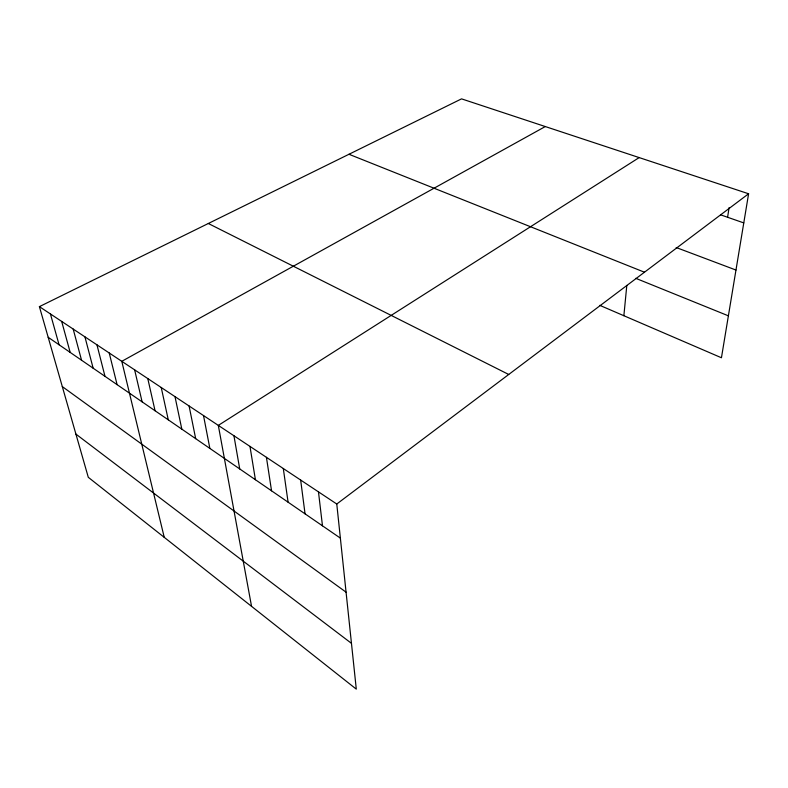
<?xml version="1.0" encoding="UTF-8"?>
<svg xmlns="http://www.w3.org/2000/svg" width="788" height="788" viewBox="0 0 788 788"><rect width="100%" height="100%" fill="white"/><g stroke="black" fill="none" stroke-linecap="round" stroke-linejoin="round"><path stroke-width="1.18" d="M623.869 315.722L626.805 285.433M727.59 217.271L729.087 207.618M39.4 306.63L336.771 504.015L356.294 689.136L88.295 477.311L39.4 306.63L461.551 98.864L748.6 193.769L721.444 357.762L599.776 305.34M336.771 504.015L748.6 193.769M639.166 157.59L218.315 425.392L251.549 606.346M545.286 126.553L121.785 361.318L164.239 537.337M720.784 214.897L743.774 222.906M676.183 247.521L735.972 270.048M348.976 154.271L644.476 272.215M635.768 278.322L728.388 315.83M208.327 223.496L508.733 374.477M48.176 337.284L340.377 538.125M62.301 386.583L346.07 592.172M75.914 434.089L351.468 643.343M50.422 313.949L59.07 344.77M61.681 321.425L70.191 352.413M73.185 329.059L81.548 360.214M84.937 336.86L93.142 368.183M96.954 344.829L104.991 376.329M109.227 352.985L117.097 384.652M134.63 369.838L142.116 401.85M147.78 378.565L155.059 410.745M161.225 387.489L168.287 419.837M174.995 396.63L181.821 429.145M189.09 405.987L195.68 438.66M203.521 415.571L209.854 448.411M233.938 435.754L239.71 468.929M249.973 446.392L255.42 479.734M266.423 457.316L271.545 490.816M283.306 468.525L288.083 502.183M300.652 480.04L305.054 513.845M318.47 491.86L322.479 525.823"/></g></svg>
